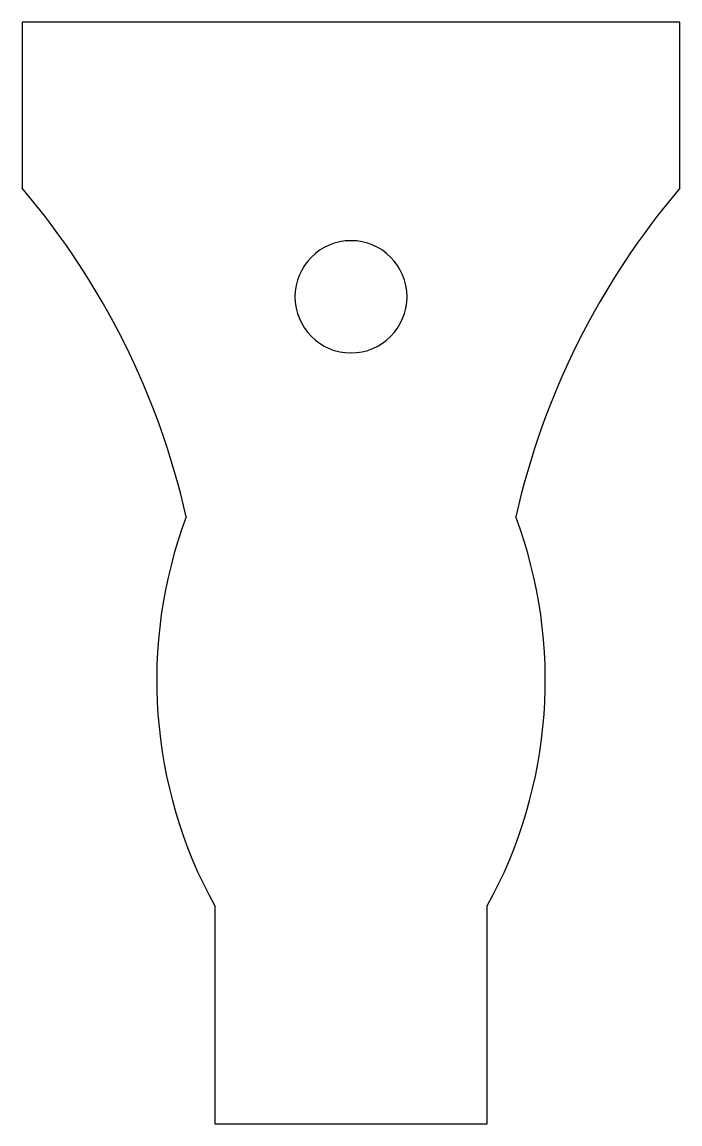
# Model space of a CAD drawing. Header units: inches. Extents: x 0 to 5.97, y 0 to 10.
import ezdxf

# ---------------------------------------------------------------- set-up
doc = ezdxf.new("R2010")
doc.units = ezdxf.units.IN
doc.header["$MEASUREMENT"] = 0
doc.layers.add('INSIDE_CUT', color=1, linetype='Continuous')
doc.layers.add('OUTSIDE_CUT', color=7, linetype='Continuous')

msp = doc.modelspace()

# ---------------------------------------------------------------- linework, layer by layer
at = {"layer": 'INSIDE_CUT'}
for centre, start, end in [((2.987458, 7.506072), 90.003911, 269.996089), ((2.987388, 7.506072), 270.003911, 89.996089)]:
    msp.add_arc(centre, 0.50902, start, end, dxfattribs=at)
at = {"layer": 'OUTSIDE_CUT'}
for p, q in [((0, 9.999103), (0, 8.491555)), ((5.974846, 9.999103), (0, 9.999103)), ((5.974846, 8.491555), (5.974846, 9.999103)), ((1.749428, 1.979614), (1.749428, 0)), ((4.225417, 0), (4.225417, 1.979614)), ((1.749428, 0), (4.225417, 0))]:
    msp.add_line(p, q, dxfattribs=at)
for centre, radius, start, end in [((-5.288315, 3.985518), 6.947708, 12.660393, 40.433461), ((11.263161, 3.985518), 6.947708, 139.566539, 167.339607), ((5.463495, 4.026007), 4.24052, 159.540511, 208.854079), ((0.511351, 4.026007), 4.24052, 331.145921, 20.459489)]:
    msp.add_arc(centre, radius, start, end, dxfattribs=at)

doc.saveas('drawing.dxf')
